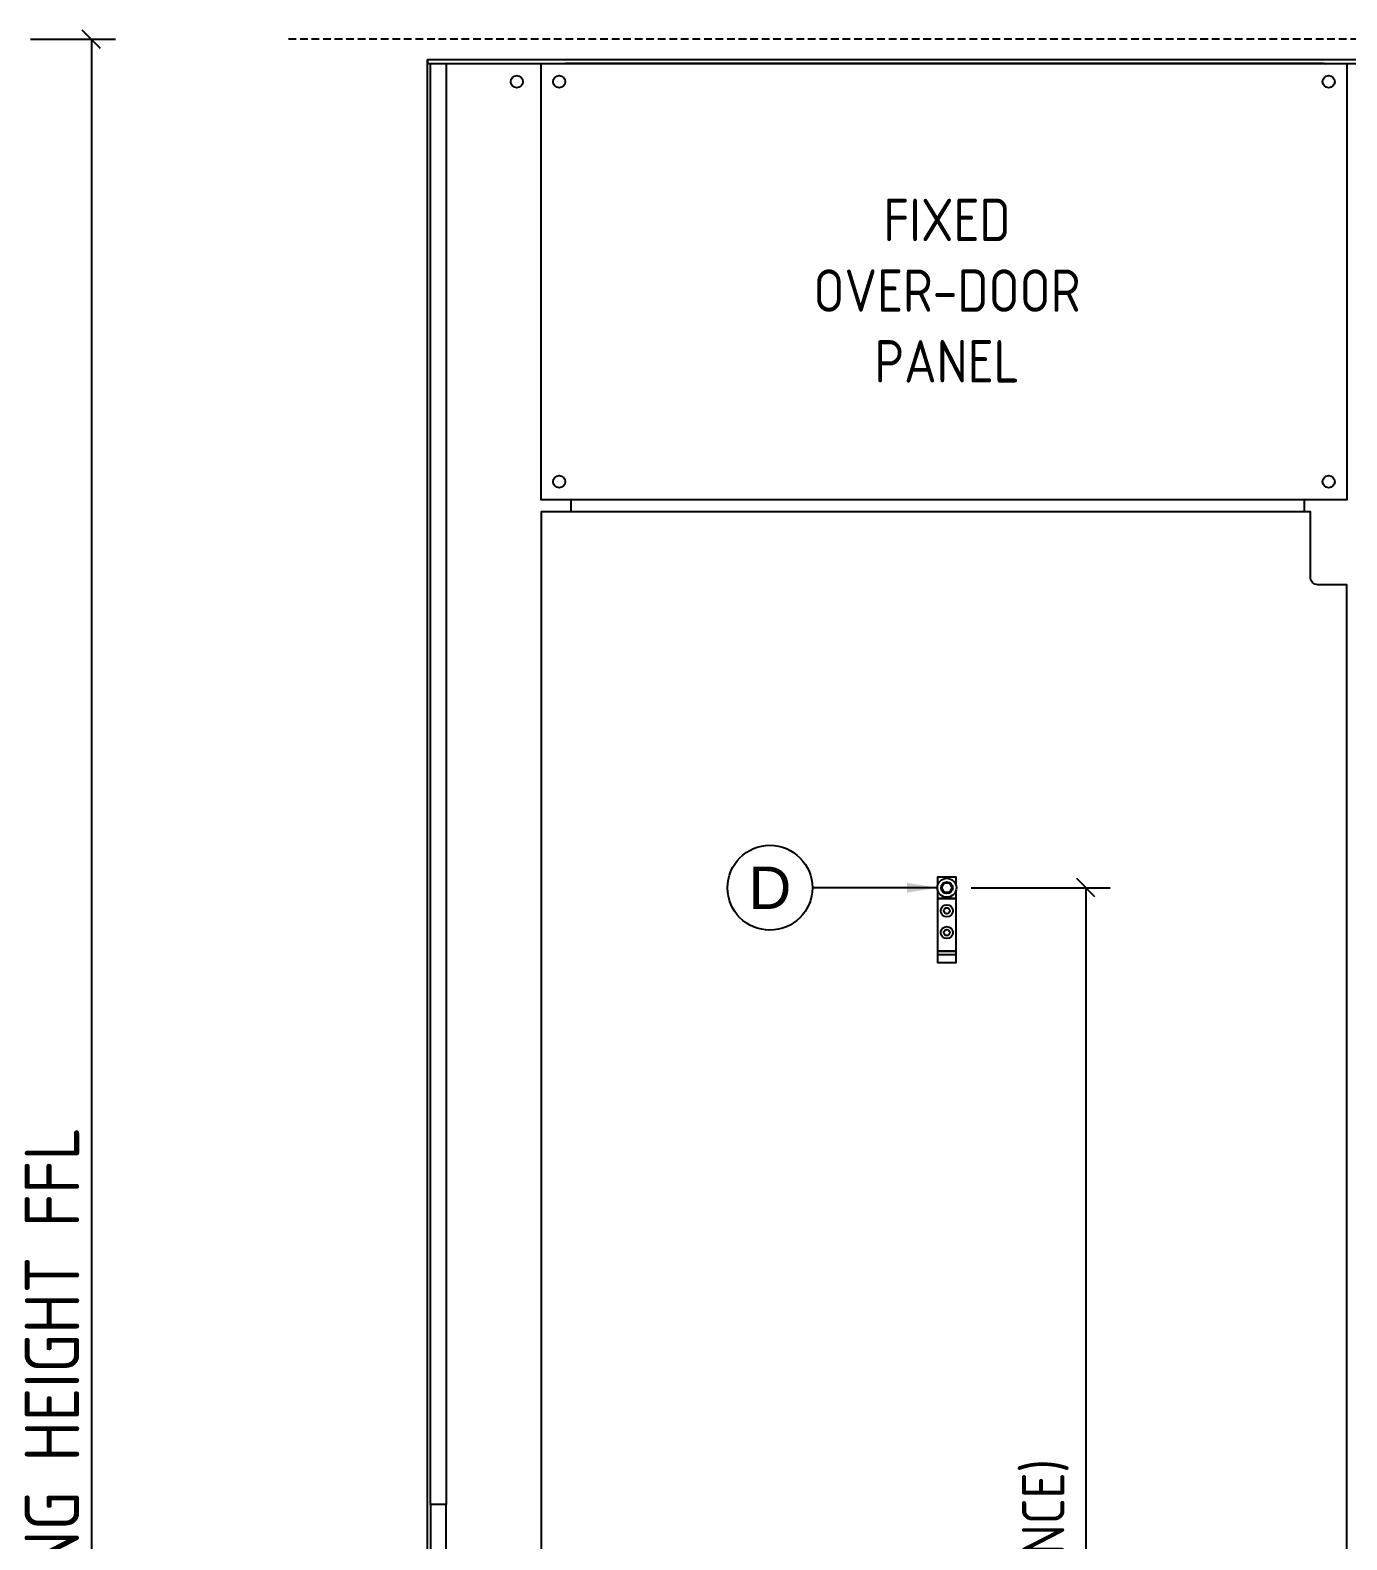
# Model space of a CAD drawing. Header units: inches. Extents: x 129892 to 140765, y 18172 to 24435.
# Drawn here: x 135436 to 136523, y 19606 to 20852 of the extents above; entities that cross this region are included whole.
import ezdxf

# ---------------------------------------------------------------- set-up
doc = ezdxf.new("R2010")
doc.units = ezdxf.units.IN
doc.header["$MEASUREMENT"] = 0
doc.header["$PDMODE"] = 66
doc.linetypes.add('DASHED2', pattern=[9.525, 6.35, -3.175])
doc.styles.add('EXCELSIOR', font='dim.shx', dxfattribs={"height": 45})
doc.styles.add('JD', font='dim.shx', dxfattribs={"height": 35})
doc.dimstyles.new('EXCELSIOR', dxfattribs={"dimtxt": 50, "dimasz": 15, "dimexe": 20, "dimexo": 20, "dimgap": 10, "dimtad": 1, "dimdec": 0, "dimtxsty": 'EXCELSIOR', "dimblk": 'OBLIQUE', "dimcen": 2.5, "dimclrd": 1, "dimclre": 1, "dimclrt": 1, "dimadec": 0, "dimazin": 0, "dimtfac": 1, "dimtdec": 0, "dimtofl": 0, "dimtmove": 0, "dimatfit": 3, "dimfxl": 0, "dimlwd": 25, "dimarcsym": 0})
doc.dimstyles.new('JD DIM', dxfattribs={"dimtxt": 50, "dimasz": 15, "dimexe": 20, "dimexo": 20, "dimgap": 10, "dimtad": 1, "dimdec": 0, "dimtxsty": 'JD', "dimblk": 'OBLIQUE', "dimcen": 2.5, "dimclrd": 1, "dimclre": 1, "dimclrt": 1, "dimadec": 0, "dimazin": 0, "dimtfac": 1, "dimtdec": 0, "dimtofl": 0, "dimtmove": 0, "dimatfit": 3, "dimfxl": 0, "dimlwd": 25, "dimarcsym": 0})

# ---------------------------------------------------------------- blocks, each defined once
blk = doc.blocks.new('_OBLIQUE')
at = {"color": 0, "linetype": 'ByBlock'}
blk.add_line((-0.5, -0.5), (0.5, 0.5), dxfattribs=at)
blk = doc.blocks.new('*D217')
at = {"color": 1, "lineweight": -2}
for p, q in [((135436.2, 20844.4), (135506.5, 20844.4)), ((135422.5, 18444.4), (135506.5, 18444.4))]:
    blk.add_line(p, q, dxfattribs=at)
at = {"color": 1, "lineweight": 25}
blk.add_line((135486.5, 20844.4), (135486.5, 18444.4), dxfattribs=at)
at = {"layer": 'Defpoints', "color": 0}
for p in [(135416.2, 20844.4), (135402.5, 18444.4), (135486.5, 18444.4)]:
    blk.add_point(p, dxfattribs=at)
at = {"color": 1, "lineweight": 25, "xscale": 15, "yscale": 15, "zscale": 15}
for p, rotation in [((135486.5, 20844.4), 90), ((135486.5, 18444.4), 270)]:
    blk.add_blockref('_OBLIQUE', p, dxfattribs=dict(at, rotation=rotation))
at = {"color": 1, "insert": (135454, 19644.4), "char_height": 45, "attachment_point": 5, "rotation": 90, "style": 'EXCELSIOR'}
blk.add_mtext('2400 CEILING HEIGHT FFL', dxfattribs=at)
blk = doc.blocks.new('*D159')
at = {"color": 1, "lineweight": -2}
for p, q in [((136212.6, 20144.4), (136327.2, 20144.4)), ((136327.2, 18444.4), (136327.2, 18444.4))]:
    blk.add_line(p, q, dxfattribs=at)
at = {"color": 1, "lineweight": 25}
blk.add_line((136307.2, 20144.4), (136307.2, 18444.4), dxfattribs=at)
at = {"layer": 'Defpoints', "color": 0}
for p in [(136192.6, 20144.4), (136307.2, 18444.4), (136307.2, 18444.4)]:
    blk.add_point(p, dxfattribs=at)
at = {"color": 1, "lineweight": 25, "xscale": 15, "yscale": 15, "zscale": 15}
for p, rotation in [((136307.2, 20144.4), 90), ((136307.2, 18444.4), 270)]:
    blk.add_blockref('_OBLIQUE', p, dxfattribs=dict(at, rotation=rotation))
at = {"color": 1, "insert": (136268.8, 19294.4), "char_height": 45, "attachment_point": 5, "rotation": 90, "style": 'EXCELSIOR'}
blk.add_mtext('1700 {\\H0.77778x;(VARIABLE TO USER PREFERENCE)}', dxfattribs=at)
blk = doc.blocks.new('A$C40486B2B')
for points in [[(0.3, 64.2), (0.3, 71), (15.3, 71), (15.3, 64.2)], [(15.3, 59.8), (15.3, 53), (0.3, 53), (0.3, 59.8)], [(0.3, 7), (15.3, 7)]]:
    blk.add_lwpolyline(points)
for points in [[(0.3, 53), (15.3, 53), (15.3, 9.7), (0.3, 9.7)], [(0.3, 9.7), (15.3, 9.7), (15.3, 0), (0.3, 0)]]:
    blk.add_lwpolyline(points, close=True)
for centre, radius in [((7.8, 62), 7.83), ((7.8, 62), 4.8), ((7.8, 62), 4), ((7.8, 43), 5), ((7.8, 43), 2.5), ((7.8, 25), 5), ((7.8, 25), 2.5)]:
    blk.add_circle(centre, radius)

msp = doc.modelspace()

# ---------------------------------------------------------------- linework, layer by layer
at = {"color": 252, "linetype": 'DASHED2'}
msp.add_lwpolyline([(138608.3, 20844.4), (135648.8, 20844.4)], dxfattribs=at)
for points in [[(135763.8, 20824.4), (136593.8, 20824.4), (136593.8, 20827.4), (135763.8, 20827.4)], [(135766.3, 20824.4), (135779.3, 20824.4), (135779.3, 19635.7), (135766.3, 19635.7)], [(135857.6, 20824.4), (136522.6, 20824.4), (136522.6, 20464.4), (135857.6, 20464.4)], [(135779.3, 19635.7), (135766.3, 19635.7), (135766.3, 18446.4), (135779.3, 18446.4)]]:
    msp.add_lwpolyline(points, close=True)
for points in [[(135763.8, 18481.4), (135763.8, 20827.4)], [(135779.3, 20824.4), (135862.3, 20824.4)], [(135882.3, 20464.4), (135882.3, 20454.4)], [(136487.3, 20464.4), (136487.3, 20454.4)]]:
    msp.add_lwpolyline(points)
for points in [[(136504.9, 20824.2, 0.029767), (136502.6, 20824.4), (135877.6, 20824.4)], [(136504.9, 20824.2, -0.029767), (136507.3, 20824.4), (136587.3, 20824.4)], [(135857.6, 19429.1), (135857.6, 18454.4), (136522.6, 18454.4), (136522.6, 20394.4), (136498.6, 20394.4, -0.414214), (136492.6, 20400.4), (136492.6, 20454.4), (135857.6, 20454.4), (135857.6, 19444.1)]]:
    msp.add_lwpolyline(points, format="xyb")
for centre in [(135837.6, 20809.4), (135872.6, 20809.4), (136507.6, 20809.4), (135872.6, 20479.4), (136507.6, 20479.4)]:
    msp.add_circle(centre, 5)
at = {"color": 122}
msp.add_circle((136046.5, 20144.4), 35, dxfattribs=at)

# ---------------------------------------------------------------- block references
msp.add_blockref('A$C40486B2B', (136184.7, 20082.4))

# ---------------------------------------------------------------- texts
at = {"color": 0, "insert": (136192.6, 20637), "char_height": 35, "attachment_point": 5, "style": 'JD'}
msp.add_mtext('{\\C256;FIXED\\POVER-DOOR\\PPANEL}', dxfattribs=at)
at = {"insert": (136046.5, 20144.4), "char_height": 35, "width": 100, "attachment_point": 5, "style": 'JD'}
msp.add_mtext('{\\fArial|b0|i0|c0|p34;\\C122;D}', dxfattribs=at)

# ---------------------------------------------------------------- dimensions: what is measured, and where the dimension line sits
for base, p1, p2, text, picture, middle in [((135486.5, 18444.4), (135416.2, 20844.4), (135402.5, 18444.4), '<> CEILING HEIGHT FFL', '*D217', (135454, 19644.4)), ((136307.2, 18444.4), (136192.6, 20144.4), (136307.2, 18444.4), '<> {\\H0.77778x;(VARIABLE TO USER PREFERENCE)}', '*D159', (136268.8, 19294.4))]:
    dim = msp.add_linear_dim(base=base, p1=p1, p2=p2, angle=90, text=text, dimstyle='EXCELSIOR')
    dim.commit()
    dim.dimension.update_dxf_attribs({"geometry": picture, "text_midpoint": middle})

# ---------------------------------------------------------------- leaders
at = {"color": 122}
msp.add_leader([(136184.7, 20144.4), (136081.5, 20144.4)], dimstyle='JD DIM', override={"dimasz": 25, "dimgap": 10, "dimtad": 0, "dimclrd": 122, "dimfxl": 4}, dxfattribs=at)

doc.saveas('drawing.dxf')
